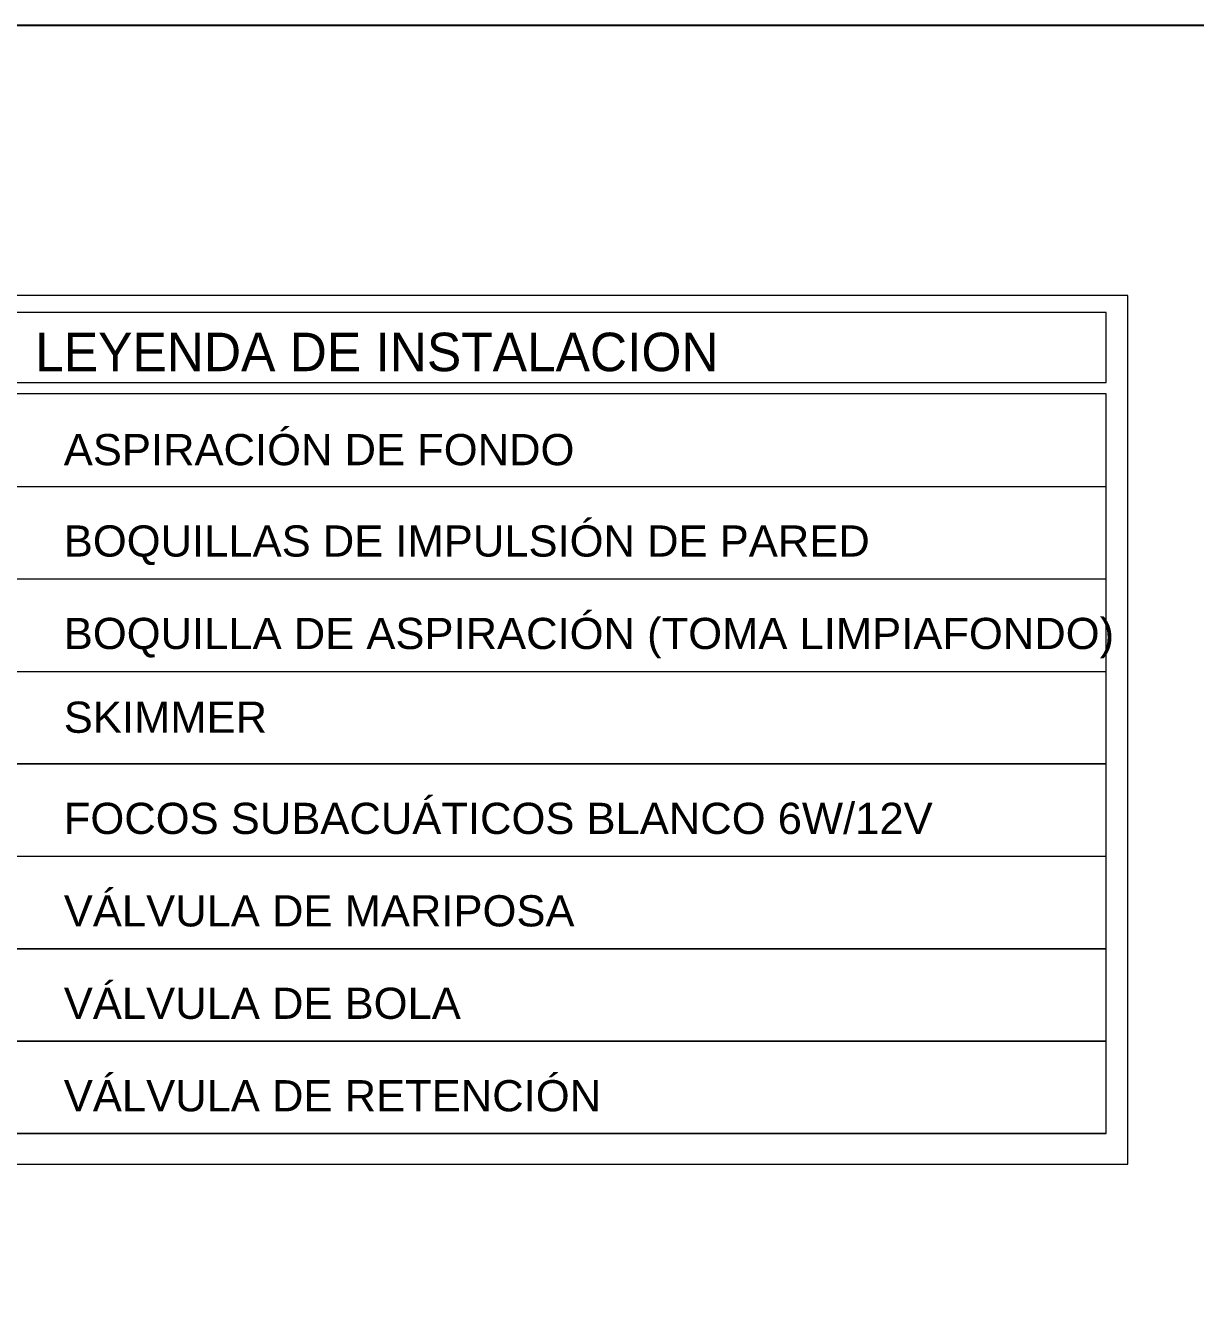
# Model space of a CAD drawing. Header units: millimetres. Extents: x 441156 to 441876, y 4514765 to 4515211.
# Drawn here: x 441279.755 to 441283.604, y 4514782.328 to 4514786.505 of the extents above; entities that cross this region are included whole.
import ezdxf

# ---------------------------------------------------------------- set-up
doc = ezdxf.new("R2010")
doc.units = ezdxf.units.MM
doc.layers.add('01_cartela', color=6, linetype='Continuous', plot=False)
doc.layers.add('01_textos', color=7, linetype='Continuous')
doc.layers.add('A-DETL', color=7, linetype='Continuous', lineweight=50, true_color=0x008000)
doc.styles.add('BERNARDO', font='')
doc.styles.add('NIEVES2', font='sanss___.ttf')
doc.styles.get('BERNARDO').set_extended_font_data('Century Gothic')

msp = doc.modelspace()

# ---------------------------------------------------------------- linework, layer by layer
at = {"layer": '01_cartela', "color": 3}
msp.add_lwpolyline([(441262.99011848, 4514786.50546476), (441262.99011848, 4514764.97044075), (441293.62810654, 4514764.97044075), (441293.62810654, 4514786.50546476)], close=True, dxfattribs=at)
at = {"layer": 'A-DETL', "color": 7, "lineweight": 9}
for p, q in [((441283.38082338, 4514785.61723112, 0.0000002), (441278.92472199, 4514785.61723112, 0.0000002)), ((441283.38082338, 4514782.76080169, 0.0000002), (441283.38082338, 4514785.61723112, 0.0000002)), ((441283.309657, 4514785.56176698, 0.0000002), (441278.98566513, 4514785.56176698, 0.0000002)), ((441283.309657, 4514785.33059734, 0.0000002), (441283.309657, 4514785.56176698, 0.0000002)), ((441278.98566513, 4514785.33059734, 0.0000002), (441283.309657, 4514785.33059734, 0.0000002)), ((441283.309657, 4514785.29328696, 0.0000002), (441278.98566513, 4514785.29328696, 0.0000002)), ((441283.309657, 4514785.29328696, 0.0000002), (441278.98566513, 4514785.29328696, 0.0000002)), ((441283.309657, 4514782.86085696, 0.0000002), (441283.309657, 4514785.29328696, 0.0000002)), ((441278.98566513, 4514784.98923321, 0.0000002), (441283.309657, 4514784.98923321, 0.0000002)), ((441278.98566513, 4514784.68517946, 0.0000002), (441283.309657, 4514784.68517946, 0.0000002)), ((441278.98566513, 4514784.38112571, 0.0000002), (441283.309657, 4514784.38112571, 0.0000002)), ((441283.309657, 4514784.07707196, 0.0000002), (441278.98566513, 4514784.07707196, 0.0000002)), ((441278.98566513, 4514784.07707196, 0.0000002), (441283.309657, 4514784.07707196, 0.0000002)), ((441283.309657, 4514784.07707196, 0.0000002), (441278.98566513, 4514784.07707196, 0.0000002)), ((441278.98566513, 4514784.07707196, 0.0000002), (441283.309657, 4514784.07707196, 0.0000002)), ((441278.98566513, 4514783.77301821, 0.0000002), (441283.309657, 4514783.77301821, 0.0000002)), ((441283.309657, 4514783.46896446, 0.0000002), (441278.98566513, 4514783.46896446, 0.0000002)), ((441278.98566513, 4514783.46896446, 0.0000002), (441283.309657, 4514783.46896446, 0.0000002)), ((441283.309657, 4514783.46896446, 0.0000002), (441278.98566513, 4514783.46896446, 0.0000002)), ((441278.98566513, 4514783.46896446, 0.0000002), (441283.309657, 4514783.46896446, 0.0000002)), ((441283.309657, 4514783.16491071, 0.0000002), (441278.98566513, 4514783.16491071, 0.0000002)), ((441278.98566513, 4514783.16491071, 0.0000002), (441283.309657, 4514783.16491071, 0.0000002)), ((441283.309657, 4514783.16491071, 0.0000002), (441278.98566513, 4514783.16491071, 0.0000002)), ((441278.98566513, 4514783.16491071, 0.0000002), (441283.309657, 4514783.16491071, 0.0000002)), ((441283.309657, 4514782.86085696, 0.0000002), (441278.98566513, 4514782.86085696, 0.0000002)), ((441278.98566513, 4514782.86085696, 0.0000002), (441283.309657, 4514782.86085696, 0.0000002)), ((441278.92472199, 4514782.76080169, 0.0000002), (441283.38082338, 4514782.76080169, 0.0000002))]:
    msp.add_line(p, q, dxfattribs=at)

# ---------------------------------------------------------------- texts
at = {"layer": '01_textos', "color": 5, "attachment_point": 1}
for s, insert, char_height, width, style in [('LEYENDA DE INSTALACION', (441279.78711153, 4514785.4948698, 0.0000002), 0.1265625, 2.3392990723, 'BERNARDO'), ('ASPIRACIÓN DE FONDO', (441279.88118138, 4514785.1616731, 0.0000002), 0.1025611647, 1.972902832, 'NIEVES2'), ('BOQUILLAS DE IMPULSIÓN DE PARED', (441279.88118138, 4514784.86111971, 0.0000002), 0.1025611647, 3.151007666, 'NIEVES2'), ('BOQUILLA DE ASPIRACIÓN (TOMA LIMPIAFONDO)', (441279.88118138, 4514784.55706596, 0.0000002), 0.1025611647, 4.0810904297, 'NIEVES2'), ('SKIMMER', (441279.88118138, 4514784.28165149, 0.0000002), 0.102561165, 0.8286191895, 'NIEVES2'), ('FOCOS SUBACUÁTICOS BLANCO 6W/12V', (441279.88118138, 4514783.94895846, 0.0000002), 0.1025611647, 3.4215771973, 'NIEVES2'), ('VÁLVULA DE MARIPOSA', (441279.88118138, 4514783.64490471, 0.0000002), 0.1025611647, 1.9672659668, 'NIEVES2'), ('VÁLVULA DE BOLA', (441279.88118138, 4514783.34085096, 0.0000002), 0.1025611647, 1.5219536133, 'NIEVES2'), ('VÁLVULA DE RETENCIÓN', (441279.88118138, 4514783.03679721, 0.0000002), 0.1025611647, 2.0518189453, 'NIEVES2')]:
    msp.add_mtext(s, dxfattribs=dict(at, insert=insert, char_height=char_height, width=width, style=style))

doc.saveas('drawing.dxf')
